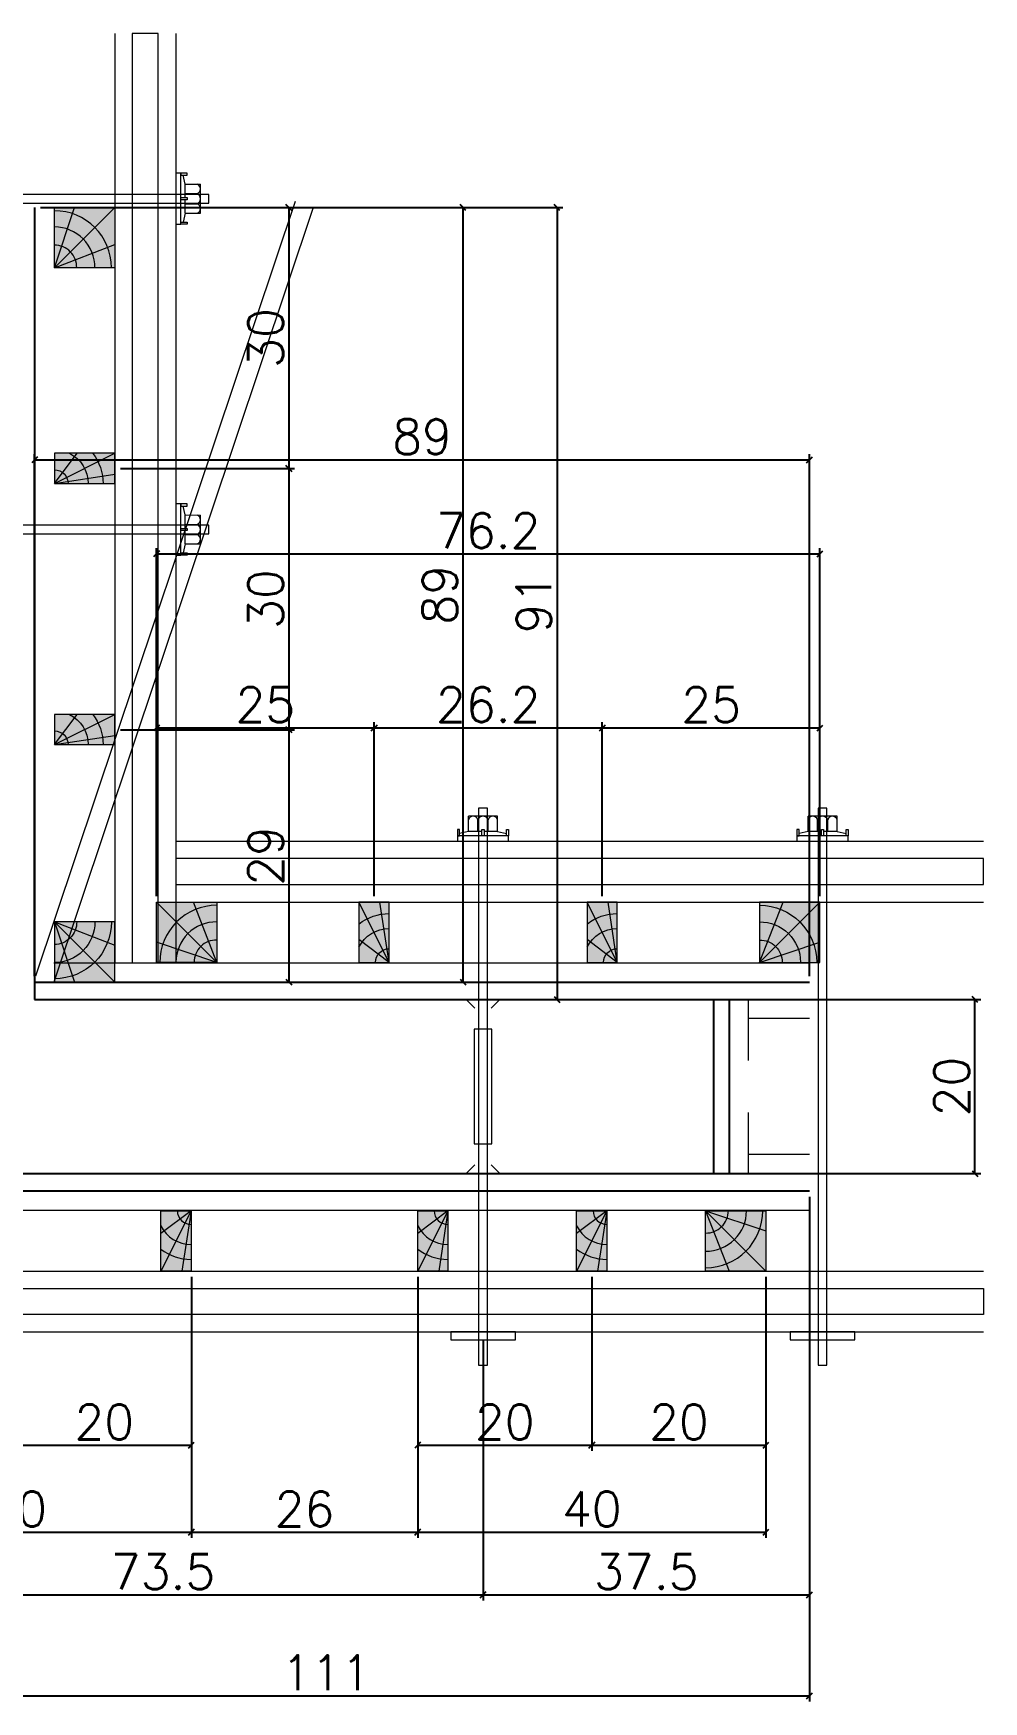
# Model space of a CAD drawing. Extents: x -8482 to 2614, y -517 to 5500.
# Drawn here: x -2924 to -2597, y 4580 to 5155 of the extents above; entities that cross this region are included whole.
import ezdxf

# ---------------------------------------------------------------- set-up
doc = ezdxf.new("R2010")
doc.units = 0
doc.layers.get('0').update_dxf_attribs({"color": 1, "lineweight": 9})
for name, color, linetype, lineweight in [('AGULHA', 1, 'Continuous', 15), ('BARRA_ANCORAGEM', 1, 'Continuous', 15), ('HACHURA_MEIOPONTALETE', 33, 'Continuous', 15), ('HACHURA_PONTALETE', 23, 'Continuous', 15), ('MEIOPONTALE_3_5X7', 12, 'Continuous', 15), ('PERFIL_METALICO', 7, 'Continuous', 15), ('PONTALETE_7X7', 18, 'Continuous', 15), ('SARRAFO_2_2X7', 24, 'Continuous', 15)]:
    doc.layers.add(name, color=color, linetype=linetype, lineweight=lineweight)
doc.layers.add('COTA', color=241, linetype='Continuous')
doc.layers.add('cotas', color=4, linetype='Continuous')
doc.layers.add('hachura-chapa', color=7, linetype='Continuous', true_color=0xd07990)
doc.styles.add('Romans', font='romans.shx', dxfattribs={"height": 12})
doc.dimstyles.new('COTAX3', dxfattribs={"dimtxt": 12, "dimasz": 2, "dimexe": 2, "dimexo": 2, "dimgap": 2, "dimtad": 1, "dimdec": 1, "dimlfac": 0.333333, "dimzin": 12, "dimdsep": 46, "dimtxsty": 'Romans', "dimblk": 'OBLIQUE', "dimcen": 9, "dimclrd": 4, "dimclre": 4, "dimclrt": 240, "dimaunit": 1, "dimadec": 8, "dimazin": 3, "dimtfac": 1, "dimtdec": 1, "dimtix": 1, "dimtmove": 0, "dimatfit": 2, "dimldrblk": 'OBLIQUE', "dimfxl": 1, "dimtolj": 1, "dimtzin": 0, "dimlwd": -1, "dimlwe": -1, "dimarcsym": 0})

# ---------------------------------------------------------------- blocks, each defined once
blk = doc.blocks.new('_Oblique')
at = {"color": 0, "linetype": 'ByBlock', "lineweight": -2}
blk.add_line((-0.5, -0.5), (0.5, 0.5), dxfattribs=at)
blk = doc.blocks.new('*D9446')
at = {"layer": 'COTA', "color": 4, "linetype": 'Continuous', "ltscale": 30, "transparency": 16777216}
for p, q in [((-2921.5, 5094.7), (-2741.5, 5094.7)), ((-2743.5, 5094.7), (-2743.5, 4821.7)), ((-2921.5, 4821.7), (-2741.5, 4821.7))]:
    blk.add_line(p, q, dxfattribs=at)
at = {"layer": 'Defpoints', "color": 0, "linetype": 'Continuous', "ltscale": 30, "transparency": 16777216}
for p in [(-2923.5, 5094.7), (-2923.5, 4821.7), (-2743.5, 4821.7)]:
    blk.add_point(p, dxfattribs=at)
at = {"layer": 'COTA', "color": 4, "linetype": 'Continuous', "ltscale": 30, "transparency": 16777216, "xscale": 2, "yscale": 2, "zscale": 2}
for p, rotation in [((-2743.5, 5094.7), 90), ((-2743.5, 4821.7), 270)]:
    blk.add_blockref('_Oblique', p, dxfattribs=dict(at, rotation=rotation))
at = {"layer": 'COTA', "color": 240, "linetype": 'Continuous', "ltscale": 30, "transparency": 16777216, "insert": (-2751.5, 4958.2), "char_height": 12, "attachment_point": 5, "rotation": 90, "style": 'Romans'}
blk.add_mtext('\\A1;91', dxfattribs=at)
blk = doc.blocks.new('PT')
at = {"layer": 'HACHURA_PONTALETE'}
h = blk.add_hatch(color=256, dxfattribs=at)
h.dxf.hatch_style = 1
h.paths.add_polyline_path([(0, 0), (14, 0), (14, -14), (0, -14)])
at = {"layer": 'PONTALETE_7X7'}
for q in [(0, -14), (0, -5.43), (9.34, -14), (0, -14), (0, -5.43), (9.34, -14)]:
    blk.add_line((14, 0), q, dxfattribs=at)
blk.add_lwpolyline([(0, 0), (14, 0), (14, -14), (0, -14)], close=True, dxfattribs=at)
for centre, radius, start, end in [((14, 0), 13.24, 180, 270), ((14.01, -0.08), 9.41, 179.4828, 269.9104), ((14.01, -0.08), 9.41, 179.4828, 269.9104), ((14.01, -0.08), 5.19, 179.0659, 269.8369), ((14.01, -0.08), 5.19, 179.0659, 269.8369), ((14, 0), 13.24, 180, 270)]:
    blk.add_arc(centre, radius, start, end, dxfattribs=at)
at = {"layer": 'SARRAFO_2_2X7'}
blk.add_lwpolyline([(0, 0), (14, 0), (14, -14), (0, -14)], close=True, dxfattribs=at)
blk = doc.blocks.new('B1B.E3')
at = {"layer": 'PONTALETE_7X7', "xscale": 1.5, "yscale": 1.5, "zscale": 1.5, "rotation": 270}
blk.add_blockref('PT', (21, 0), dxfattribs=at)
blk = doc.blocks.new('B1B.E4')
at = {"layer": 'cotas', "xscale": 0.33, "yscale": 0.33, "zscale": 0.33}
blk.add_blockref('B1B.E3', (0, 0), dxfattribs=at)
blk = doc.blocks.new('MEIOPT')
at = {"layer": 'HACHURA_MEIOPONTALETE'}
h = blk.add_hatch(color=256, dxfattribs=at)
h.dxf.hatch_style = 1
h.paths.add_polyline_path([(0, 0), (7, 0), (7, -14), (0, -14)])
at = {"layer": 'MEIOPONTALE_3_5X7'}
for q in [(0, -14), (0, -5.3), (4.87, -14)]:
    blk.add_line((7, 0), q, dxfattribs=at)
blk.add_lwpolyline([(0, 0), (7, 0), (7, -14), (0, -14)], close=True, dxfattribs=at)
for radius, start in [(3.17, 180), (7.83, 206.5651), (11.31, 231.7782)]:
    blk.add_arc((7, 0), radius, start, 270, dxfattribs=at)
blk = doc.blocks.new('B2B.E4')
at = {"layer": 'MEIOPONTALE_3_5X7', "xscale": -0.495, "yscale": 0.495, "zscale": 0.495, "rotation": 180}
blk.add_blockref('MEIOPT', (0, -6.93), dxfattribs=at)
blk = doc.blocks.new('B1B.D4')
at = {"layer": 'PONTALETE_7X7', "xscale": -0.495, "yscale": 0.495, "zscale": 0.495, "rotation": 90}
blk.add_blockref('PT', (-6.93, 0), dxfattribs=at)
blk = doc.blocks.new('*D9455')
at = {"layer": 'COTA', "color": 4, "linetype": 'Continuous', "ltscale": 30, "transparency": 16777216}
for p, q in [((-2893.9, 5094.7), (-2833.9, 5094.7)), ((-2835.9, 5094.7), (-2835.9, 5004.7)), ((-2893.9, 5004.7), (-2833.9, 5004.7))]:
    blk.add_line(p, q, dxfattribs=at)
at = {"layer": 'Defpoints', "color": 0, "linetype": 'Continuous', "ltscale": 30, "transparency": 16777216}
for p in [(-2895.9, 5094.7), (-2895.9, 5004.7), (-2835.9, 5004.7)]:
    blk.add_point(p, dxfattribs=at)
at = {"layer": 'COTA', "color": 4, "linetype": 'Continuous', "ltscale": 30, "transparency": 16777216, "xscale": 2, "yscale": 2, "zscale": 2}
for p, rotation in [((-2835.9, 5094.7), 90), ((-2835.9, 5004.7), 270)]:
    blk.add_blockref('_Oblique', p, dxfattribs=dict(at, rotation=rotation))
at = {"layer": 'COTA', "color": 240, "linetype": 'Continuous', "ltscale": 30, "transparency": 16777216, "insert": (-2843.9, 5049.7), "char_height": 12, "attachment_point": 5, "rotation": 90, "style": 'Romans'}
blk.add_mtext('\\A1;30', dxfattribs=at)
blk = doc.blocks.new('*D9456')
at = {"layer": 'COTA', "color": 4, "linetype": 'Continuous', "ltscale": 30, "transparency": 16777216}
for p, q in [((-2893.9, 5004.7), (-2833.9, 5004.7)), ((-2835.9, 5004.7), (-2835.9, 4914.7)), ((-2893.9, 4914.7), (-2833.9, 4914.7))]:
    blk.add_line(p, q, dxfattribs=at)
at = {"layer": 'Defpoints', "color": 0, "linetype": 'Continuous', "ltscale": 30, "transparency": 16777216}
for p in [(-2895.9, 5004.7), (-2895.9, 4914.7), (-2835.9, 4914.7)]:
    blk.add_point(p, dxfattribs=at)
at = {"layer": 'COTA', "color": 4, "linetype": 'Continuous', "ltscale": 30, "transparency": 16777216, "xscale": 2, "yscale": 2, "zscale": 2}
for p, rotation in [((-2835.9, 5004.7), 90), ((-2835.9, 4914.7), 270)]:
    blk.add_blockref('_Oblique', p, dxfattribs=dict(at, rotation=rotation))
at = {"layer": 'COTA', "color": 240, "linetype": 'Continuous', "ltscale": 30, "transparency": 16777216, "insert": (-2843.9, 4959.7), "char_height": 12, "attachment_point": 5, "rotation": 90, "style": 'Romans'}
blk.add_mtext('\\A1;30', dxfattribs=at)
blk = doc.blocks.new('*D9457')
at = {"layer": 'COTA', "color": 4, "linetype": 'Continuous', "ltscale": 30, "transparency": 16777216}
for p, q in [((-2893.9, 4914.7), (-2833.9, 4914.7)), ((-2835.9, 4914.7), (-2835.9, 4827.7)), ((-2893.9, 4827.7), (-2833.9, 4827.7))]:
    blk.add_line(p, q, dxfattribs=at)
at = {"layer": 'Defpoints', "color": 0, "linetype": 'Continuous', "ltscale": 30, "transparency": 16777216}
for p in [(-2895.9, 4914.7), (-2895.9, 4827.7), (-2835.9, 4827.7)]:
    blk.add_point(p, dxfattribs=at)
at = {"layer": 'COTA', "color": 4, "linetype": 'Continuous', "ltscale": 30, "transparency": 16777216, "xscale": 2, "yscale": 2, "zscale": 2}
for p, rotation in [((-2835.9, 4914.7), 90), ((-2835.9, 4827.7), 270)]:
    blk.add_blockref('_Oblique', p, dxfattribs=dict(at, rotation=rotation))
at = {"layer": 'COTA', "color": 240, "linetype": 'Continuous', "ltscale": 30, "transparency": 16777216, "insert": (-2843.9, 4871.2), "char_height": 12, "attachment_point": 5, "rotation": 90, "style": 'Romans'}
blk.add_mtext('\\A1;29', dxfattribs=at)
blk = doc.blocks.new('*D9458')
at = {"layer": 'COTA', "color": 4, "linetype": 'Continuous', "ltscale": 30, "transparency": 16777216}
for p, q in [((-2893.9, 5094.7), (-2773.9, 5094.7)), ((-2775.9, 5094.7), (-2775.9, 4827.7)), ((-2893.9, 4827.7), (-2773.9, 4827.7))]:
    blk.add_line(p, q, dxfattribs=at)
at = {"layer": 'Defpoints', "color": 0, "linetype": 'Continuous', "ltscale": 30, "transparency": 16777216}
for p in [(-2895.9, 5094.7), (-2895.9, 4827.7), (-2775.9, 4827.7)]:
    blk.add_point(p, dxfattribs=at)
at = {"layer": 'COTA', "color": 4, "linetype": 'Continuous', "ltscale": 30, "transparency": 16777216, "xscale": 2, "yscale": 2, "zscale": 2}
for p, rotation in [((-2775.9, 5094.7), 90), ((-2775.9, 4827.7), 270)]:
    blk.add_blockref('_Oblique', p, dxfattribs=dict(at, rotation=rotation))
at = {"layer": 'COTA', "color": 240, "linetype": 'Continuous', "ltscale": 30, "transparency": 16777216, "insert": (-2783.9, 4961.2), "char_height": 12, "attachment_point": 5, "rotation": 90, "style": 'Romans'}
blk.add_mtext('\\A1;89', dxfattribs=at)
blk = doc.blocks.new('A$C51C4441F')
at = {"layer": 'BARRA_ANCORAGEM'}
for p, q in [((-2.25, 3.4), (-1.79, 5.5)), ((-2.25, 3.4), (-5.81, 3.39)), ((-5.81, 3.39), (-5.81, -3.39)), ((-2.25, 1.2), (-5.02, 1.2)), ((-2.25, 3.4), (-2.25, 3.4)), ((-2.25, 3.4), (-2.25, 0.25)), ((-2.25, -3.4), (-5.81, -3.39)), ((-2.25, -1.2), (-5.02, -1.2)), ((-2.25, -0.25), (-2.25, -3.4)), ((-2.25, -3.4), (-1.79, -5.5))]:
    blk.add_line(p, q, dxfattribs=at)
for points in [[(-2.7, 6), (-1.2, 6), (-1.2, 5.5), (-2.7, 5.5)], [(-1.2, -6), (0, -6), (0, 6), (-1.2, 6)], [(-2.7, 0.25), (-1.2, 0.25), (-1.2, -0.25), (-2.7, -0.25)], [(-2.7, -6), (-1.2, -6), (-1.2, -5.5), (-2.7, -5.5)]]:
    blk.add_lwpolyline(points, close=True, dxfattribs=at)
for centre, radius, start, end in [((-4.66, 2.3), 1.15, 107.7845, 252.2718), ((-4.52, 0), 1.3, 112.648, 247.4083), ((-4.66, -2.3), 1.15, 107.7845, 252.2718)]:
    blk.add_arc(centre, radius, start, end, dxfattribs=at)
blk = doc.blocks.new('PAR.CIM2')
at = {"layer": 'AGULHA', "xscale": 0.49005, "yscale": 0.49005, "zscale": 0.49005, "rotation": 270}
blk.add_blockref('A$C51C4441F', (0, 0), dxfattribs=at)
blk = doc.blocks.new('*D9462')
at = {"layer": 'COTA', "color": 4, "linetype": 'Continuous', "ltscale": 30, "transparency": 16777216}
for p, q in [((-2989.5, 4753.7), (-2989.5, 4579.7)), ((-2656.5, 4753.7), (-2656.5, 4579.7)), ((-2989.5, 4581.7), (-2656.5, 4581.7))]:
    blk.add_line(p, q, dxfattribs=at)
at = {"layer": 'Defpoints', "color": 0, "linetype": 'Continuous', "ltscale": 30, "transparency": 16777216}
for p in [(-2989.5, 4755.7), (-2656.5, 4755.7), (-2656.5, 4581.7)]:
    blk.add_point(p, dxfattribs=at)
at = {"layer": 'COTA', "color": 4, "linetype": 'Continuous', "ltscale": 30, "transparency": 16777216, "xscale": 2, "yscale": 2, "zscale": 2, "rotation": 180}
blk.add_blockref('_Oblique', (-2989.5, 4581.7), dxfattribs=at)
at = {"layer": 'COTA', "color": 4, "linetype": 'Continuous', "ltscale": 30, "transparency": 16777216, "xscale": 2, "yscale": 2, "zscale": 2}
blk.add_blockref('_Oblique', (-2656.5, 4581.7), dxfattribs=at)
at = {"layer": 'COTA', "color": 240, "linetype": 'Continuous', "ltscale": 30, "transparency": 16777216, "insert": (-2823, 4589.7), "char_height": 12, "attachment_point": 5, "style": 'Romans'}
blk.add_mtext('\\A1;111', dxfattribs=at)
blk = doc.blocks.new('*D9463')
at = {"layer": 'COTA', "color": 4, "linetype": 'Continuous', "ltscale": 30, "transparency": 16777216}
for p, q in [((-2923.5, 4829.7), (-2923.5, 5009.7)), ((-2656.5, 4829.7), (-2656.5, 5009.7)), ((-2923.5, 5007.7), (-2656.5, 5007.7))]:
    blk.add_line(p, q, dxfattribs=at)
at = {"layer": 'Defpoints', "color": 0, "linetype": 'Continuous', "ltscale": 30, "transparency": 16777216}
for p in [(-2656.5, 5007.7), (-2923.5, 4827.7), (-2656.5, 4827.7)]:
    blk.add_point(p, dxfattribs=at)
at = {"layer": 'COTA', "color": 4, "linetype": 'Continuous', "ltscale": 30, "transparency": 16777216, "xscale": 2, "yscale": 2, "zscale": 2, "rotation": 180}
blk.add_blockref('_Oblique', (-2923.5, 5007.7), dxfattribs=at)
at = {"layer": 'COTA', "color": 4, "linetype": 'Continuous', "ltscale": 30, "transparency": 16777216, "xscale": 2, "yscale": 2, "zscale": 2}
blk.add_blockref('_Oblique', (-2656.5, 5007.7), dxfattribs=at)
at = {"layer": 'COTA', "color": 240, "linetype": 'Continuous', "ltscale": 30, "transparency": 16777216, "insert": (-2790, 5015.7), "char_height": 12, "attachment_point": 5, "style": 'Romans'}
blk.add_mtext('\\A1;89', dxfattribs=at)
blk = doc.blocks.new('*D9464')
at = {"layer": 'COTA', "color": 4, "linetype": 'Continuous', "ltscale": 30, "transparency": 16777216}
for p, q in [((-2687.5, 4821.7), (-2597.5, 4821.7)), ((-2599.5, 4761.7), (-2599.5, 4821.7)), ((-2687.5, 4761.7), (-2597.5, 4761.7))]:
    blk.add_line(p, q, dxfattribs=at)
at = {"layer": 'Defpoints', "color": 0, "linetype": 'Continuous', "ltscale": 30, "transparency": 16777216}
for p in [(-2689.5, 4821.7), (-2599.5, 4821.7), (-2689.5, 4761.7)]:
    blk.add_point(p, dxfattribs=at)
at = {"layer": 'COTA', "color": 4, "linetype": 'Continuous', "ltscale": 30, "transparency": 16777216, "xscale": 2, "yscale": 2, "zscale": 2}
for p, rotation in [((-2599.5, 4821.7), 90), ((-2599.5, 4761.7), 270)]:
    blk.add_blockref('_Oblique', p, dxfattribs=dict(at, rotation=rotation))
at = {"layer": 'COTA', "color": 240, "linetype": 'Continuous', "ltscale": 30, "transparency": 16777216, "insert": (-2607.5, 4791.7), "char_height": 12, "attachment_point": 5, "rotation": 90, "style": 'Romans'}
blk.add_mtext('\\A1;20', dxfattribs=at)
blk = doc.blocks.new('B2A.E4')
at = {"layer": 'MEIOPONTALE_3_5X7', "xscale": 0.495, "yscale": 0.495, "zscale": 0.495}
blk.add_blockref('MEIOPT', (0, 6.93), dxfattribs=at)
blk = doc.blocks.new('*D9466')
at = {"layer": 'COTA', "color": 4, "linetype": 'Continuous', "ltscale": 30, "transparency": 16777216}
for p, q in [((-2929.5, 4726.1), (-2929.5, 4666.1)), ((-2869.5, 4726.1), (-2869.5, 4666.1)), ((-2929.5, 4668.1), (-2869.5, 4668.1))]:
    blk.add_line(p, q, dxfattribs=at)
at = {"layer": 'Defpoints', "color": 0, "linetype": 'Continuous', "ltscale": 30, "transparency": 16777216}
for p in [(-2929.5, 4728.1), (-2869.5, 4728.1), (-2869.5, 4668.1)]:
    blk.add_point(p, dxfattribs=at)
at = {"layer": 'COTA', "color": 4, "linetype": 'Continuous', "ltscale": 30, "transparency": 16777216, "xscale": 2, "yscale": 2, "zscale": 2, "rotation": 180}
blk.add_blockref('_Oblique', (-2929.5, 4668.1), dxfattribs=at)
at = {"layer": 'COTA', "color": 4, "linetype": 'Continuous', "ltscale": 30, "transparency": 16777216, "xscale": 2, "yscale": 2, "zscale": 2}
blk.add_blockref('_Oblique', (-2869.5, 4668.1), dxfattribs=at)
at = {"layer": 'COTA', "color": 240, "linetype": 'Continuous', "ltscale": 30, "transparency": 16777216, "insert": (-2899.5, 4676.1), "char_height": 12, "attachment_point": 5, "style": 'Romans'}
blk.add_mtext('\\A1;20', dxfattribs=at)
blk = doc.blocks.new('*D9467')
at = {"layer": 'COTA', "color": 4, "linetype": 'Continuous', "ltscale": 30, "transparency": 16777216}
for p, q in [((-2989.5, 4726.1), (-2989.5, 4636.1)), ((-2869.5, 4726.1), (-2869.5, 4636.1)), ((-2989.5, 4638.1), (-2869.5, 4638.1))]:
    blk.add_line(p, q, dxfattribs=at)
at = {"layer": 'Defpoints', "color": 0, "linetype": 'Continuous', "ltscale": 30, "transparency": 16777216}
for p in [(-2989.5, 4728.1), (-2869.5, 4728.1), (-2869.5, 4638.1)]:
    blk.add_point(p, dxfattribs=at)
at = {"layer": 'COTA', "color": 4, "linetype": 'Continuous', "ltscale": 30, "transparency": 16777216, "xscale": 2, "yscale": 2, "zscale": 2, "rotation": 180}
blk.add_blockref('_Oblique', (-2989.5, 4638.1), dxfattribs=at)
at = {"layer": 'COTA', "color": 4, "linetype": 'Continuous', "ltscale": 30, "transparency": 16777216, "xscale": 2, "yscale": 2, "zscale": 2}
blk.add_blockref('_Oblique', (-2869.5, 4638.1), dxfattribs=at)
at = {"layer": 'COTA', "color": 240, "linetype": 'Continuous', "ltscale": 30, "transparency": 16777216, "insert": (-2929.5, 4646.1), "char_height": 12, "attachment_point": 5, "style": 'Romans'}
blk.add_mtext('\\A1;40', dxfattribs=at)
blk = doc.blocks.new('*D9468')
at = {"layer": 'COTA', "color": 4, "linetype": 'Continuous', "ltscale": 30, "transparency": 16777216}
for p, q in [((-2869.5, 4726.1), (-2869.5, 4636.1)), ((-2791.5, 4726.1), (-2791.5, 4636.1)), ((-2869.5, 4638.1), (-2791.5, 4638.1))]:
    blk.add_line(p, q, dxfattribs=at)
at = {"layer": 'Defpoints', "color": 0, "linetype": 'Continuous', "ltscale": 30, "transparency": 16777216}
for p in [(-2869.5, 4728.1), (-2791.5, 4728.1), (-2791.5, 4638.1)]:
    blk.add_point(p, dxfattribs=at)
at = {"layer": 'COTA', "color": 4, "linetype": 'Continuous', "ltscale": 30, "transparency": 16777216, "xscale": 2, "yscale": 2, "zscale": 2, "rotation": 180}
blk.add_blockref('_Oblique', (-2869.5, 4638.1), dxfattribs=at)
at = {"layer": 'COTA', "color": 4, "linetype": 'Continuous', "ltscale": 30, "transparency": 16777216, "xscale": 2, "yscale": 2, "zscale": 2}
blk.add_blockref('_Oblique', (-2791.5, 4638.1), dxfattribs=at)
at = {"layer": 'COTA', "color": 240, "linetype": 'Continuous', "ltscale": 30, "transparency": 16777216, "insert": (-2830.5, 4646.1), "char_height": 12, "attachment_point": 5, "style": 'Romans'}
blk.add_mtext('\\A1;26', dxfattribs=at)
blk = doc.blocks.new('B1A.D2')
at = {"layer": 'PONTALETE_7X7', "xscale": 0.495, "yscale": 0.495, "zscale": 0.495, "rotation": 90.00000000000001}
blk.add_blockref('PT', (-6.93, 0), dxfattribs=at)
blk = doc.blocks.new('*D9469')
at = {"layer": 'COTA', "color": 4, "linetype": 'Continuous', "ltscale": 30, "transparency": 16777216}
for p, q in [((-2791.5, 4726.1), (-2791.5, 4666.1)), ((-2731.5, 4726.1), (-2731.5, 4666.1)), ((-2791.5, 4668.1), (-2731.5, 4668.1))]:
    blk.add_line(p, q, dxfattribs=at)
at = {"layer": 'Defpoints', "color": 0, "linetype": 'Continuous', "ltscale": 30, "transparency": 16777216}
for p in [(-2791.5, 4728.1), (-2731.5, 4728.1), (-2731.5, 4668.1)]:
    blk.add_point(p, dxfattribs=at)
at = {"layer": 'COTA', "color": 4, "linetype": 'Continuous', "ltscale": 30, "transparency": 16777216, "xscale": 2, "yscale": 2, "zscale": 2, "rotation": 180}
blk.add_blockref('_Oblique', (-2791.5, 4668.1), dxfattribs=at)
at = {"layer": 'COTA', "color": 4, "linetype": 'Continuous', "ltscale": 30, "transparency": 16777216, "xscale": 2, "yscale": 2, "zscale": 2}
blk.add_blockref('_Oblique', (-2731.5, 4668.1), dxfattribs=at)
at = {"layer": 'COTA', "color": 240, "linetype": 'Continuous', "ltscale": 30, "transparency": 16777216, "insert": (-2761.5, 4676.1), "char_height": 12, "attachment_point": 5, "style": 'Romans'}
blk.add_mtext('\\A1;20', dxfattribs=at)
blk = doc.blocks.new('*D9470')
at = {"layer": 'COTA', "color": 4, "linetype": 'Continuous', "ltscale": 30, "transparency": 16777216}
for p, q in [((-2731.5, 4726.1), (-2731.5, 4666.1)), ((-2671.5, 4726.1), (-2671.5, 4666.1)), ((-2731.5, 4668.1), (-2671.5, 4668.1))]:
    blk.add_line(p, q, dxfattribs=at)
at = {"layer": 'Defpoints', "color": 0, "linetype": 'Continuous', "ltscale": 30, "transparency": 16777216}
for p in [(-2731.5, 4728.1), (-2671.5, 4728.1), (-2671.5, 4668.1)]:
    blk.add_point(p, dxfattribs=at)
at = {"layer": 'COTA', "color": 4, "linetype": 'Continuous', "ltscale": 30, "transparency": 16777216, "xscale": 2, "yscale": 2, "zscale": 2, "rotation": 180}
blk.add_blockref('_Oblique', (-2731.5, 4668.1), dxfattribs=at)
at = {"layer": 'COTA', "color": 4, "linetype": 'Continuous', "ltscale": 30, "transparency": 16777216, "xscale": 2, "yscale": 2, "zscale": 2}
blk.add_blockref('_Oblique', (-2671.5, 4668.1), dxfattribs=at)
at = {"layer": 'COTA', "color": 240, "linetype": 'Continuous', "ltscale": 30, "transparency": 16777216, "insert": (-2701.5, 4676.1), "char_height": 12, "attachment_point": 5, "style": 'Romans'}
blk.add_mtext('\\A1;20', dxfattribs=at)
blk = doc.blocks.new('*D9471')
at = {"layer": 'COTA', "color": 4, "linetype": 'Continuous', "ltscale": 30, "transparency": 16777216}
for p, q in [((-2791.5, 4726.1), (-2791.5, 4636.1)), ((-2671.5, 4726.1), (-2671.5, 4636.1)), ((-2791.5, 4638.1), (-2671.5, 4638.1))]:
    blk.add_line(p, q, dxfattribs=at)
at = {"layer": 'Defpoints', "color": 0, "linetype": 'Continuous', "ltscale": 30, "transparency": 16777216}
for p in [(-2791.5, 4728.1), (-2671.5, 4728.1), (-2671.5, 4638.1)]:
    blk.add_point(p, dxfattribs=at)
at = {"layer": 'COTA', "color": 4, "linetype": 'Continuous', "ltscale": 30, "transparency": 16777216, "xscale": 2, "yscale": 2, "zscale": 2, "rotation": 180}
blk.add_blockref('_Oblique', (-2791.5, 4638.1), dxfattribs=at)
at = {"layer": 'COTA', "color": 4, "linetype": 'Continuous', "ltscale": 30, "transparency": 16777216, "xscale": 2, "yscale": 2, "zscale": 2}
blk.add_blockref('_Oblique', (-2671.5, 4638.1), dxfattribs=at)
at = {"layer": 'COTA', "color": 240, "linetype": 'Continuous', "ltscale": 30, "transparency": 16777216, "insert": (-2731.5, 4646.1), "char_height": 12, "attachment_point": 5, "style": 'Romans'}
blk.add_mtext('\\A1;40', dxfattribs=at)
blk = doc.blocks.new('*D9472')
at = {"layer": 'COTA', "color": 4, "linetype": 'Continuous', "ltscale": 30, "transparency": 16777216}
for p, q in [((-2881.5, 4857.3), (-2881.5, 4917.3)), ((-2806.5, 4857.3), (-2806.5, 4917.3)), ((-2881.5, 4915.3), (-2806.5, 4915.3))]:
    blk.add_line(p, q, dxfattribs=at)
at = {"layer": 'Defpoints', "color": 0, "linetype": 'Continuous', "ltscale": 30, "transparency": 16777216}
for p in [(-2806.5, 4915.3), (-2881.5, 4855.3), (-2806.5, 4855.3)]:
    blk.add_point(p, dxfattribs=at)
at = {"layer": 'COTA', "color": 4, "linetype": 'Continuous', "ltscale": 30, "transparency": 16777216, "xscale": 2, "yscale": 2, "zscale": 2, "rotation": 180}
blk.add_blockref('_Oblique', (-2881.5, 4915.3), dxfattribs=at)
at = {"layer": 'COTA', "color": 4, "linetype": 'Continuous', "ltscale": 30, "transparency": 16777216, "xscale": 2, "yscale": 2, "zscale": 2}
blk.add_blockref('_Oblique', (-2806.5, 4915.3), dxfattribs=at)
at = {"layer": 'COTA', "color": 240, "linetype": 'Continuous', "ltscale": 30, "transparency": 16777216, "insert": (-2844, 4923.3), "char_height": 12, "attachment_point": 5, "style": 'Romans'}
blk.add_mtext('\\A1;25', dxfattribs=at)
blk = doc.blocks.new('*D9473')
at = {"layer": 'COTA', "color": 4, "linetype": 'Continuous', "ltscale": 30, "transparency": 16777216}
for p, q in [((-2806.5, 4857.3), (-2806.5, 4917.3)), ((-2727.9, 4857.3), (-2727.9, 4917.3)), ((-2806.5, 4915.3), (-2727.9, 4915.3))]:
    blk.add_line(p, q, dxfattribs=at)
at = {"layer": 'Defpoints', "color": 0, "linetype": 'Continuous', "ltscale": 30, "transparency": 16777216}
for p in [(-2727.9, 4915.3), (-2806.5, 4855.3), (-2727.9, 4855.3)]:
    blk.add_point(p, dxfattribs=at)
at = {"layer": 'COTA', "color": 4, "linetype": 'Continuous', "ltscale": 30, "transparency": 16777216, "xscale": 2, "yscale": 2, "zscale": 2, "rotation": 180}
blk.add_blockref('_Oblique', (-2806.5, 4915.3), dxfattribs=at)
at = {"layer": 'COTA', "color": 4, "linetype": 'Continuous', "ltscale": 30, "transparency": 16777216, "xscale": 2, "yscale": 2, "zscale": 2}
blk.add_blockref('_Oblique', (-2727.9, 4915.3), dxfattribs=at)
at = {"layer": 'COTA', "color": 240, "linetype": 'Continuous', "ltscale": 30, "transparency": 16777216, "insert": (-2767.2, 4923.3), "char_height": 12, "attachment_point": 5, "style": 'Romans'}
blk.add_mtext('\\A1;26.2', dxfattribs=at)
blk = doc.blocks.new('*D9474')
at = {"layer": 'COTA', "color": 4, "linetype": 'Continuous', "ltscale": 30, "transparency": 16777216}
for p, q in [((-2727.9, 4857.3), (-2727.9, 4917.3)), ((-2652.9, 4857.3), (-2652.9, 4917.3)), ((-2727.9, 4915.3), (-2652.9, 4915.3))]:
    blk.add_line(p, q, dxfattribs=at)
at = {"layer": 'Defpoints', "color": 0, "linetype": 'Continuous', "ltscale": 30, "transparency": 16777216}
for p in [(-2652.9, 4915.3), (-2727.9, 4855.3), (-2652.9, 4855.3)]:
    blk.add_point(p, dxfattribs=at)
at = {"layer": 'COTA', "color": 4, "linetype": 'Continuous', "ltscale": 30, "transparency": 16777216, "xscale": 2, "yscale": 2, "zscale": 2, "rotation": 180}
blk.add_blockref('_Oblique', (-2727.9, 4915.3), dxfattribs=at)
at = {"layer": 'COTA', "color": 4, "linetype": 'Continuous', "ltscale": 30, "transparency": 16777216, "xscale": 2, "yscale": 2, "zscale": 2}
blk.add_blockref('_Oblique', (-2652.9, 4915.3), dxfattribs=at)
at = {"layer": 'COTA', "color": 240, "linetype": 'Continuous', "ltscale": 30, "transparency": 16777216, "insert": (-2690.4, 4923.3), "char_height": 12, "attachment_point": 5, "style": 'Romans'}
blk.add_mtext('\\A1;25', dxfattribs=at)
blk = doc.blocks.new('*D9475')
at = {"layer": 'COTA', "color": 4, "linetype": 'Continuous', "ltscale": 30, "transparency": 16777216}
for p, q in [((-2881.5, 4857.3), (-2881.5, 4977.3)), ((-2881.5, 4975.3), (-2652.9, 4975.3)), ((-2652.9, 4857.3), (-2652.9, 4977.3))]:
    blk.add_line(p, q, dxfattribs=at)
at = {"layer": 'Defpoints', "color": 0, "linetype": 'Continuous', "ltscale": 30, "transparency": 16777216}
for p in [(-2652.9, 4975.3), (-2881.5, 4855.3), (-2652.9, 4855.3)]:
    blk.add_point(p, dxfattribs=at)
at = {"layer": 'COTA', "color": 4, "linetype": 'Continuous', "ltscale": 30, "transparency": 16777216, "xscale": 2, "yscale": 2, "zscale": 2, "rotation": 180}
blk.add_blockref('_Oblique', (-2881.5, 4975.3), dxfattribs=at)
at = {"layer": 'COTA', "color": 4, "linetype": 'Continuous', "ltscale": 30, "transparency": 16777216, "xscale": 2, "yscale": 2, "zscale": 2}
blk.add_blockref('_Oblique', (-2652.9, 4975.3), dxfattribs=at)
at = {"layer": 'COTA', "color": 240, "linetype": 'Continuous', "ltscale": 30, "transparency": 16777216, "insert": (-2767.2, 4983.3), "char_height": 12, "attachment_point": 5, "style": 'Romans'}
blk.add_mtext('\\A1;76.2', dxfattribs=at)
blk = doc.blocks.new('PAR_CIMA')
at = {"layer": 'BARRA_ANCORAGEM'}
blk.add_lwpolyline([(-0.94905, -0.999), (-1.94805, 0), (1.94805, 0), (0.94905, -0.999)], dxfattribs=at)
blk = doc.blocks.new('PAR_BAIXO')
at = {"layer": 'BARRA_ANCORAGEM'}
blk.add_lwpolyline([(-0.94905, 0.999), (-1.94805, 0), (1.94805, 0), (0.94905, 0.999)], dxfattribs=at)
blk = doc.blocks.new('PAR.BAI2')
at = {"layer": 'BARRA_ANCORAGEM'}
blk.add_lwpolyline([(-3.7125, -0.891), (3.7125, -0.891), (3.7125, 0), (-3.7125, 0)], close=True, dxfattribs=at)
blk = doc.blocks.new('*D9476')
at = {"layer": 'COTA', "color": 4, "linetype": 'Continuous', "ltscale": 30, "transparency": 16777216}
for p, q in [((-2769, 4704.5), (-2769, 4614.5)), ((-2656.5, 4704.5), (-2656.5, 4614.5)), ((-2769, 4616.5), (-2656.5, 4616.5))]:
    blk.add_line(p, q, dxfattribs=at)
at = {"layer": 'Defpoints', "color": 0, "linetype": 'Continuous', "ltscale": 30, "transparency": 16777216}
for p in [(-2769, 4706.5), (-2656.5, 4706.5), (-2656.5, 4616.5)]:
    blk.add_point(p, dxfattribs=at)
at = {"layer": 'COTA', "color": 4, "linetype": 'Continuous', "ltscale": 30, "transparency": 16777216, "xscale": 2, "yscale": 2, "zscale": 2, "rotation": 180}
blk.add_blockref('_Oblique', (-2769, 4616.5), dxfattribs=at)
at = {"layer": 'COTA', "color": 4, "linetype": 'Continuous', "ltscale": 30, "transparency": 16777216, "xscale": 2, "yscale": 2, "zscale": 2}
blk.add_blockref('_Oblique', (-2656.5, 4616.5), dxfattribs=at)
at = {"layer": 'COTA', "color": 240, "linetype": 'Continuous', "ltscale": 30, "transparency": 16777216, "insert": (-2712.75, 4624.5), "char_height": 12, "attachment_point": 5, "style": 'Romans'}
blk.add_mtext('\\A1;37.5', dxfattribs=at)
blk = doc.blocks.new('*D9477')
at = {"layer": 'COTA', "color": 4, "linetype": 'Continuous', "ltscale": 30, "transparency": 16777216}
for p, q in [((-2989.5, 4704.5), (-2989.5, 4614.5)), ((-2769, 4704.5), (-2769, 4614.5)), ((-2989.5, 4616.5), (-2769, 4616.5))]:
    blk.add_line(p, q, dxfattribs=at)
at = {"layer": 'Defpoints', "color": 0, "linetype": 'Continuous', "ltscale": 30, "transparency": 16777216}
for p in [(-2989.5, 4706.5), (-2769, 4706.5), (-2769, 4616.5)]:
    blk.add_point(p, dxfattribs=at)
at = {"layer": 'COTA', "color": 4, "linetype": 'Continuous', "ltscale": 30, "transparency": 16777216, "xscale": 2, "yscale": 2, "zscale": 2, "rotation": 180}
blk.add_blockref('_Oblique', (-2989.5, 4616.5), dxfattribs=at)
at = {"layer": 'COTA', "color": 4, "linetype": 'Continuous', "ltscale": 30, "transparency": 16777216, "xscale": 2, "yscale": 2, "zscale": 2}
blk.add_blockref('_Oblique', (-2769, 4616.5), dxfattribs=at)
at = {"layer": 'COTA', "color": 240, "linetype": 'Continuous', "ltscale": 30, "transparency": 16777216, "insert": (-2879.25, 4624.5), "char_height": 12, "attachment_point": 5, "style": 'Romans'}
blk.add_mtext('\\A1;73.5', dxfattribs=at)

msp = doc.modelspace()

# ---------------------------------------------------------------- linework, layer by layer
at = {"layer": 'BARRA_ANCORAGEM', "linetype": 'Continuous', "ltscale": 30}
for points in [[(-3055.5, 5099.2), (-3055.5, 5096.2), (-2863.5, 5096.2), (-2863.5, 5099.2)], [(-3055.5, 4985.2), (-3055.5, 4982.2), (-2863.5, 4982.2), (-2863.5, 4985.2)], [(-2770.5, 4695.7), (-2767.5, 4695.7), (-2767.5, 4887.7), (-2770.5, 4887.7)], [(-2653.5, 4695.7), (-2650.5, 4695.7), (-2650.5, 4887.7), (-2653.5, 4887.7)], [(-2772, 4771.9), (-2766, 4771.9), (-2766, 4811.5), (-2772, 4811.5)]]:
    msp.add_lwpolyline(points, close=True, dxfattribs=at)
at = {"layer": 'hachura-chapa', "ltscale": 30}
for p, q in [((-2923.5, 5094.7), (-2923.5, 4821.7)), ((-2923.5, 4827.7), (-2656.5, 4827.7)), ((-2923.5, 4821.7), (-2656.5, 4821.7)), ((-2689.5, 4761.7), (-2689.5, 4821.7)), ((-2684.1, 4761.7), (-2684.1, 4821.7)), ((-2989.5, 4761.7), (-2656.5, 4761.7)), ((-2989.5, 4755.7), (-2656.5, 4755.7))]:
    msp.add_line(p, q, dxfattribs=at)
at = {"layer": 'PERFIL_METALICO', "ltscale": 30}
for p, q in [((-2895.9, 5154.7), (-2895.9, 4834.3)), ((-2874.9, 5154.7), (-2874.9, 4834.3)), ((-2874.9, 4876.3), (-2596.5, 4876.3)), ((-2874.9, 4855.3), (-2596.5, 4855.3)), ((-3023.1, 4728.1), (-2596.5, 4728.1)), ((-3023.1, 4707.1), (-2596.5, 4707.1))]:
    msp.add_line(p, q, dxfattribs=at)
at = {"layer": 'PERFIL_METALICO', "linetype": 'Continuous', "ltscale": 30}
for points in [[(-2889.9, 5154.7), (-2889.9, 4834.3), (-2880.9, 4834.3), (-2880.9, 5154.7)], [(-2874.9, 4861.3), (-2596.5, 4861.3), (-2596.5, 4870.3), (-2874.9, 4870.3)], [(-3023.1, 4722.1), (-2596.5, 4722.1), (-2596.5, 4713.1), (-3023.1, 4713.1)]]:
    msp.add_lwpolyline(points, close=True, dxfattribs=at)
at = {"layer": 'SARRAFO_2_2X7', "ltscale": 30}
for p, q in [((-2833.76, 5096.79), (-2923.16, 4829.79)), ((-2827.5, 5094.7), (-2916.9, 4827.7)), ((-2916.9, 4834.3), (-2656.5, 4834.3)), ((-2916.9, 4827.7), (-2656.5, 4827.7)), ((-2684.1, 4800.7), (-2684.1, 4821.7)), ((-2677.5, 4800.7), (-2677.5, 4821.7)), ((-2656.5, 4821.7), (-2677.5, 4821.7)), ((-2656.5, 4815.1), (-2677.5, 4815.1)), ((-2684.1, 4761.7), (-2684.1, 4782.7)), ((-2677.5, 4761.7), (-2677.5, 4782.7)), ((-2656.5, 4768.3), (-2677.5, 4768.3)), ((-2656.5, 4761.7), (-2677.5, 4761.7)), ((-2989.5, 4755.7), (-2656.5, 4755.7)), ((-2989.5, 4749.1), (-2656.5, 4749.1))]:
    msp.add_line(p, q, dxfattribs=at)

# ---------------------------------------------------------------- block references
at = {"layer": 'BARRA_ANCORAGEM', "linetype": 'Continuous', "ltscale": 30, "xscale": 3, "yscale": 3, "zscale": 3, "rotation": 270}
for p in [(-2874.9, 5097.7), (-2874.9, 4983.7)]:
    msp.add_blockref('PAR.CIM2', p, dxfattribs=at)
at = {"layer": 'BARRA_ANCORAGEM', "linetype": 'Continuous', "ltscale": 30, "xscale": 3, "yscale": 3, "zscale": 3}
for name, p in [('PAR.CIM2', (-2769, 4876.3)), ('PAR.CIM2', (-2652, 4876.3)), ('PAR_CIMA', (-2769, 4821.7)), ('PAR_BAIXO', (-2769, 4761.7)), ('PAR.BAI2', (-2769, 4707.1)), ('PAR.BAI2', (-2652, 4707.1))]:
    msp.add_blockref(name, p, dxfattribs=at)
at = {"layer": 'hachura-chapa', "linetype": 'Continuous', "ltscale": 30, "xscale": 3, "yscale": 3, "zscale": 3, "rotation": 270}
for name, p in [('B1B.E4', (-2895.9, 5094.7)), ('B2B.E4', (-2895.9, 5009.95)), ('B2B.E4', (-2895.9, 4919.95)), ('B1B.D4', (-2895.9, 4827.7))]:
    msp.add_blockref(name, p, dxfattribs=at)
at = {"layer": 'hachura-chapa', "linetype": 'Continuous', "ltscale": 30, "xscale": 3, "yscale": 3, "zscale": 3}
for name, p in [('B1B.E4', (-2881.5, 4855.3)), ('B2B.E4', (-2811.75, 4855.3)), ('B2B.E4', (-2733.15, 4855.3)), ('B1B.D4', (-2652.9, 4855.3)), ('B2A.E4', (-2880, 4728.1)), ('B2A.E4', (-2791.5, 4728.1)), ('B2A.E4', (-2736.75, 4728.1)), ('B1A.D2', (-2671.5, 4728.1))]:
    msp.add_blockref(name, p, dxfattribs=at)

# ---------------------------------------------------------------- dimensions: what is measured, and where the dimension line sits
at = {"layer": 'COTA', "linetype": 'Continuous', "ltscale": 30}
for base, p1, p2, angle, picture, middle in [((-2743.5, 4821.7), (-2923.5, 5094.7), (-2923.5, 4821.7), 270, '*D9446', (-2751.5, 4958.2)), ((-2835.9, 5004.7), (-2895.9, 5094.7), (-2895.9, 5004.7), 270, '*D9455', (-2843.9, 5049.7)), ((-2775.9, 4827.7), (-2895.9, 5094.7), (-2895.9, 4827.7), 270, '*D9458', (-2783.9, 4961.2)), ((-2835.9, 4914.7), (-2895.9, 5004.7), (-2895.9, 4914.7), 270, '*D9456', (-2843.9, 4959.7)), ((-2835.9, 4827.7), (-2895.9, 4914.7), (-2895.9, 4827.7), 270, '*D9457', (-2843.9, 4871.2)), ((-2599.5, 4821.7), (-2689.5, 4761.7), (-2689.5, 4821.7), 90, '*D9464', (-2607.5, 4791.7))]:
    dim = msp.add_linear_dim(base=base, p1=p1, p2=p2, angle=angle, dimstyle='COTAX3', dxfattribs=at)
    dim.commit()
    dim.dimension.update_dxf_attribs({"geometry": picture, "text_midpoint": middle})
for base, p1, p2, picture, middle in [((-2656.5, 5007.7), (-2923.5, 4827.7), (-2656.5, 4827.7), '*D9463', (-2790, 5015.7)), ((-2652.9, 4975.3), (-2881.5, 4855.3), (-2652.9, 4855.3), '*D9475', (-2767.2, 4983.3)), ((-2806.5, 4915.3), (-2881.5, 4855.3), (-2806.5, 4855.3), '*D9472', (-2844, 4923.3)), ((-2727.9, 4915.3), (-2806.5, 4855.3), (-2727.9, 4855.3), '*D9473', (-2767.2, 4923.3)), ((-2652.9, 4915.3), (-2727.9, 4855.3), (-2652.9, 4855.3), '*D9474', (-2690.4, 4923.3)), ((-2656.5, 4581.7), (-2989.5, 4755.7), (-2656.5, 4755.7), '*D9462', (-2823, 4589.7)), ((-2869.5, 4638.1), (-2989.5, 4728.1), (-2869.5, 4728.1), '*D9467', (-2929.5, 4646.1)), ((-2869.5, 4668.1), (-2929.5, 4728.1), (-2869.5, 4728.1), '*D9466', (-2899.5, 4676.1)), ((-2791.5, 4638.1), (-2869.5, 4728.1), (-2791.5, 4728.1), '*D9468', (-2830.5, 4646.1)), ((-2731.5, 4668.1), (-2791.5, 4728.1), (-2731.5, 4728.1), '*D9469', (-2761.5, 4676.1)), ((-2671.5, 4638.1), (-2791.5, 4728.1), (-2671.5, 4728.1), '*D9471', (-2731.5, 4646.1)), ((-2671.5, 4668.1), (-2731.5, 4728.1), (-2671.5, 4728.1), '*D9470', (-2701.5, 4676.1)), ((-2769, 4616.5), (-2989.5, 4706.5), (-2769, 4706.5), '*D9477', (-2879.25, 4624.5)), ((-2656.5, 4616.5), (-2769, 4706.5), (-2656.5, 4706.5), '*D9476', (-2712.75, 4624.5))]:
    dim = msp.add_linear_dim(base=base, p1=p1, p2=p2, dimstyle='COTAX3', dxfattribs=at)
    dim.commit()
    dim.dimension.update_dxf_attribs({"geometry": picture, "text_midpoint": middle})

doc.saveas('drawing.dxf')
